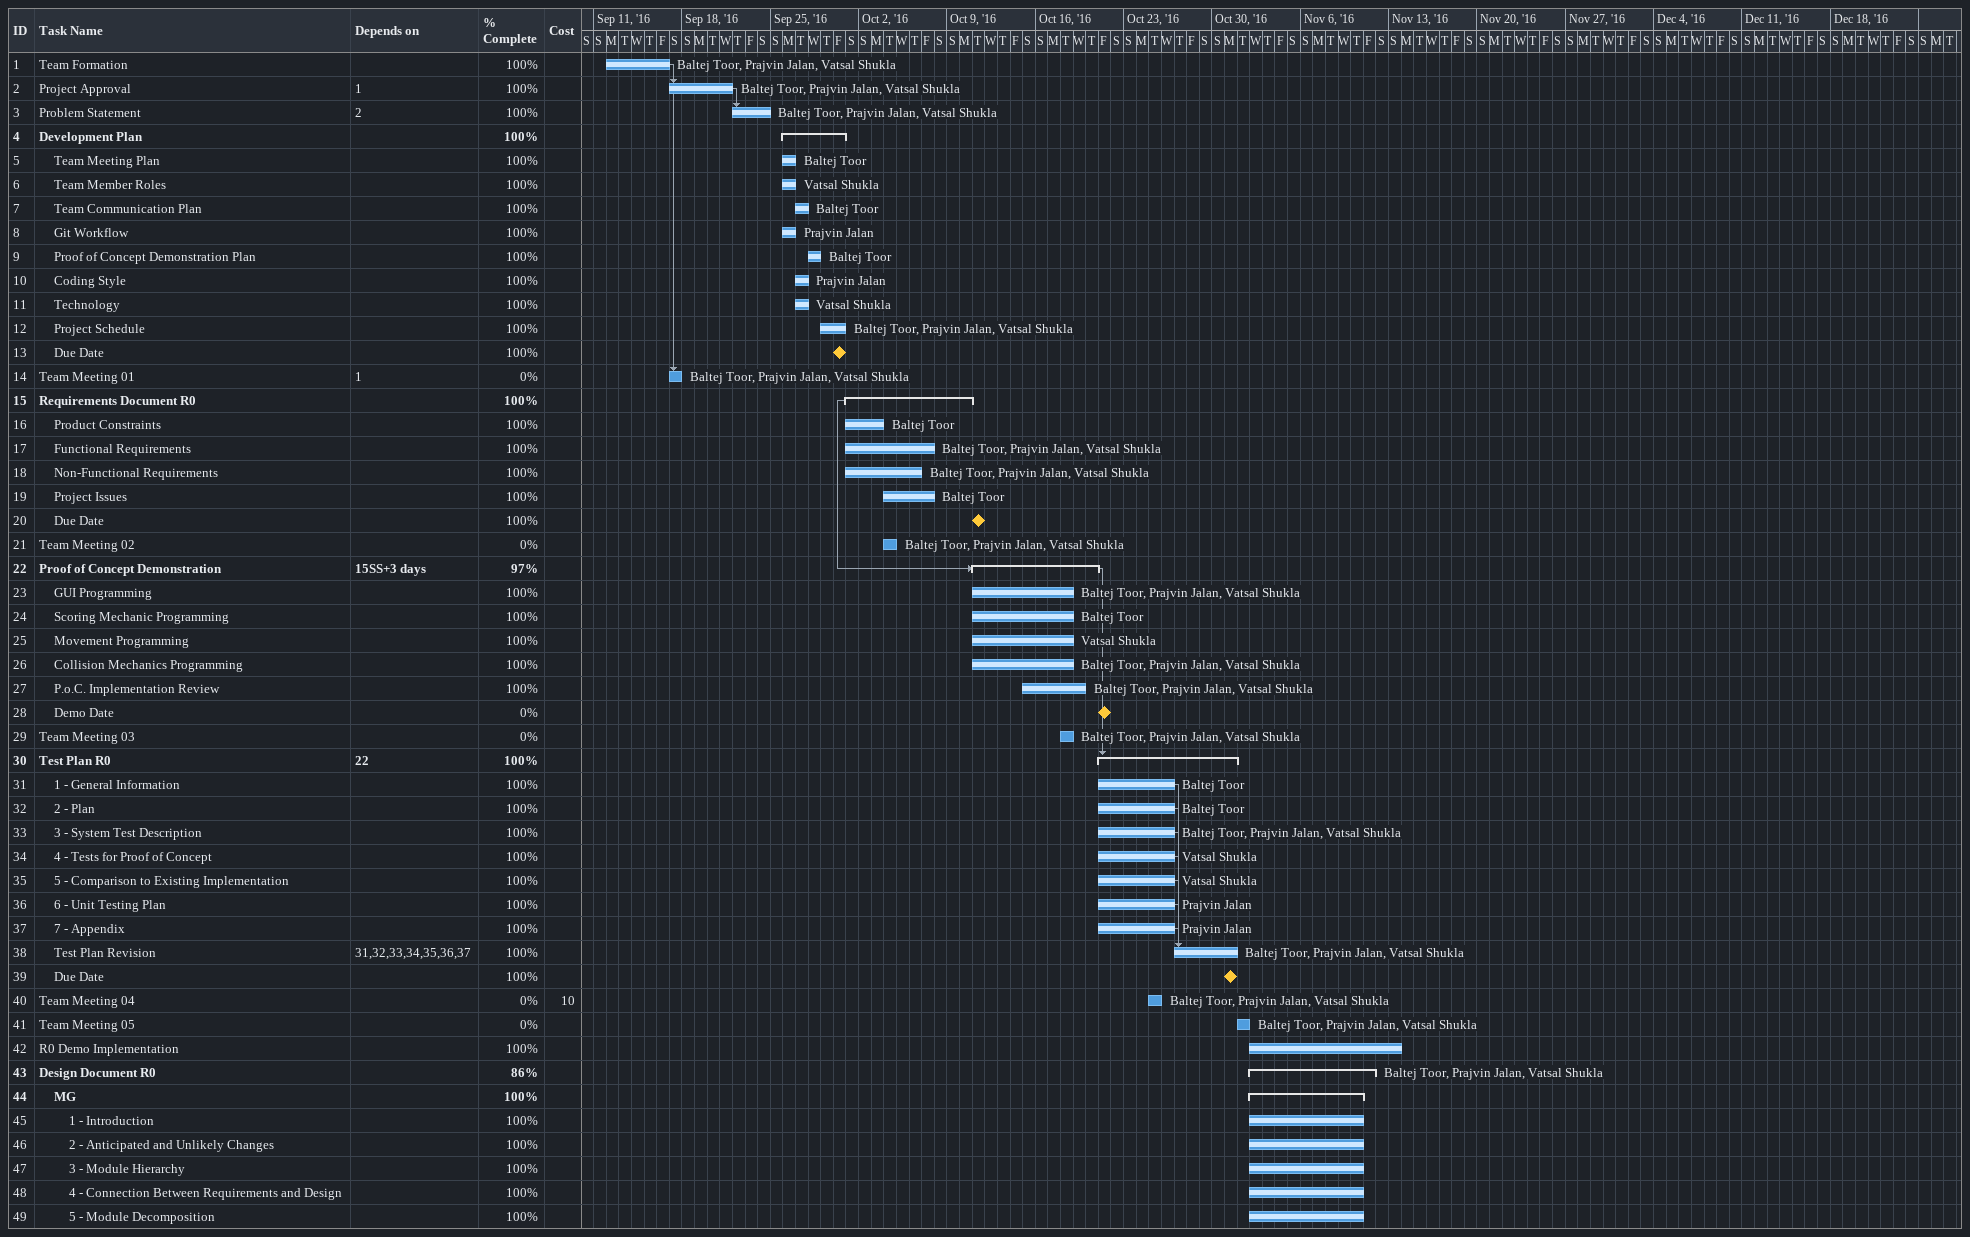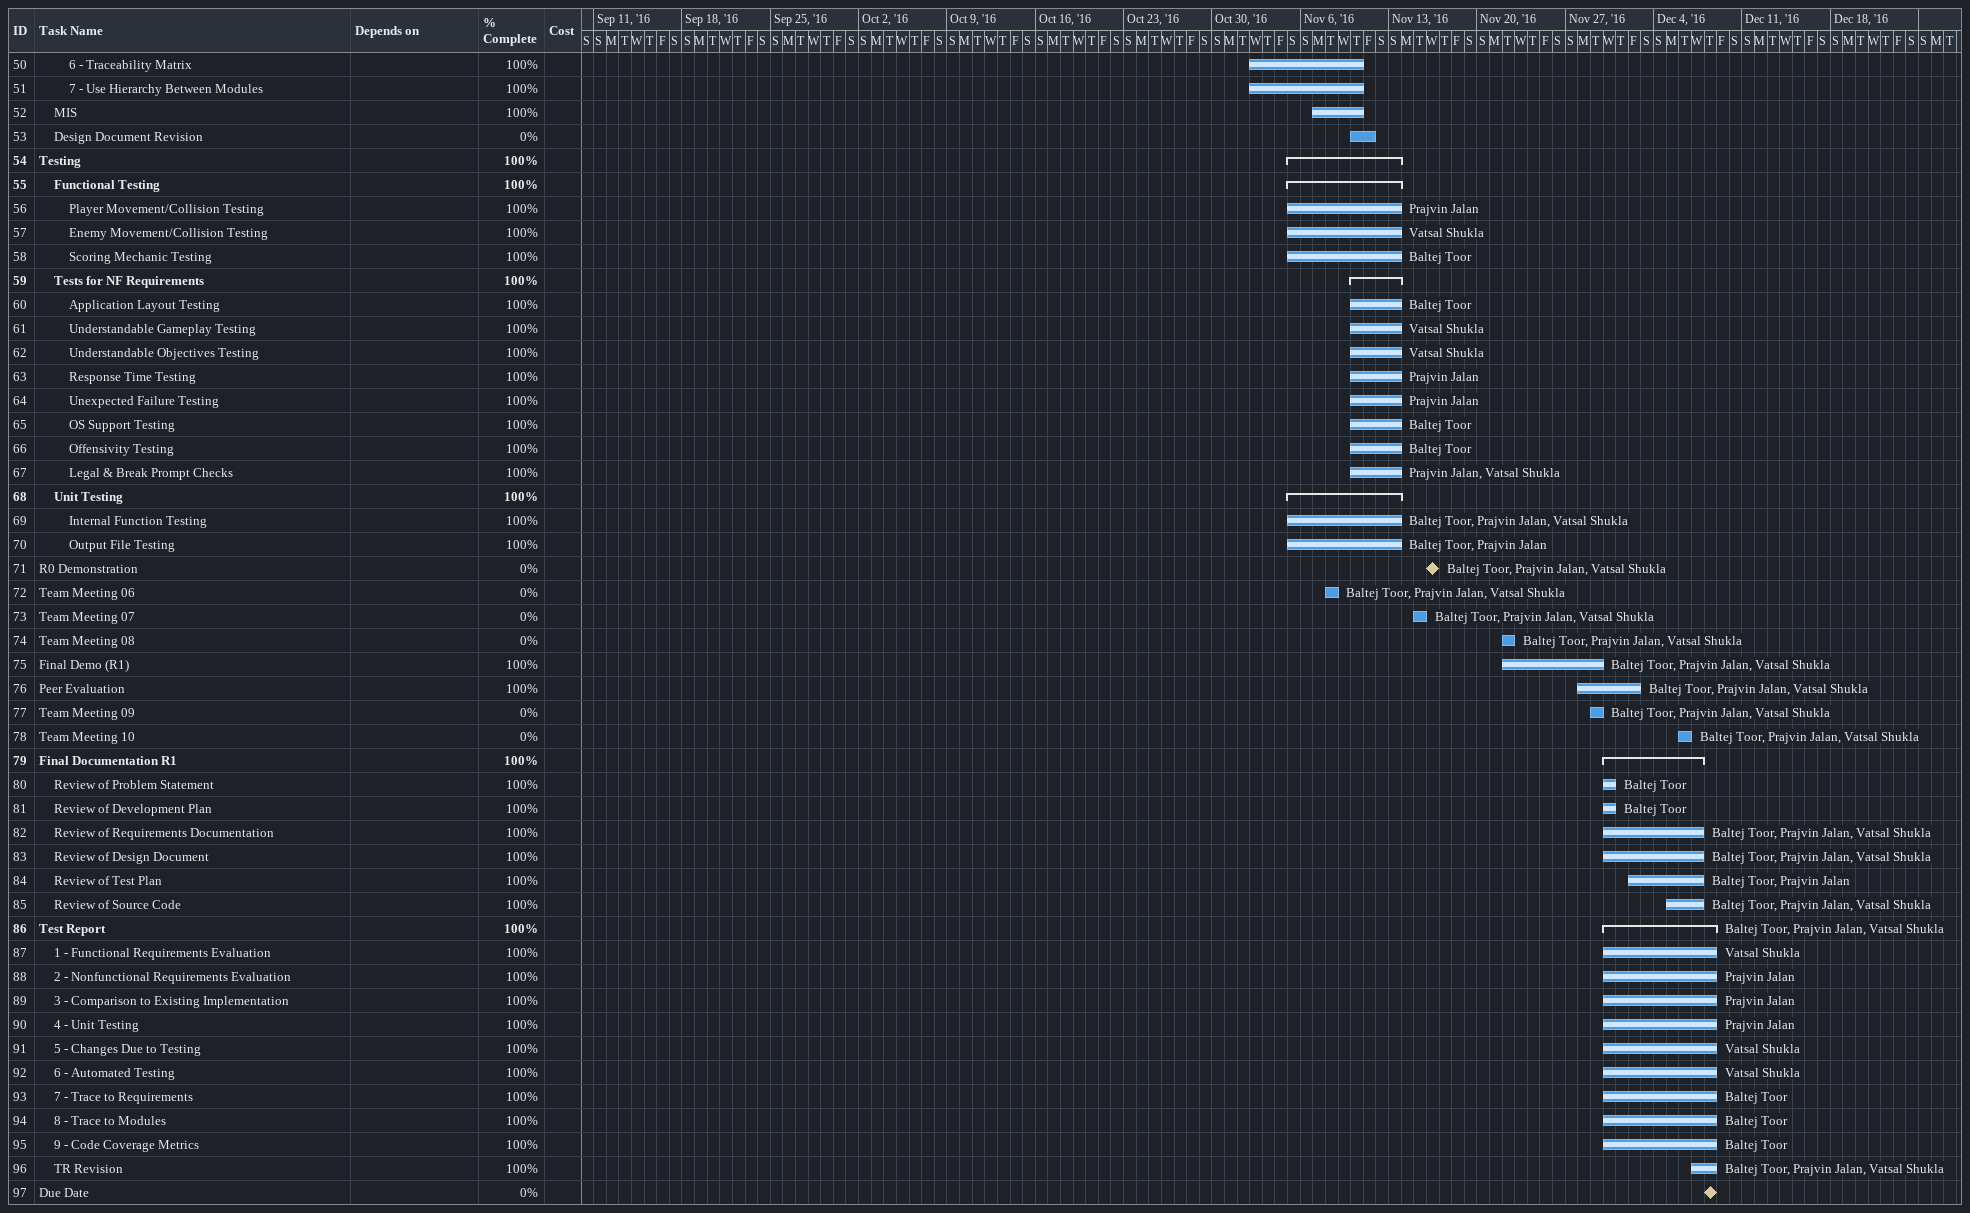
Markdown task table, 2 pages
| ID | Level | Task | Start | Finish | Predecessors | Resources | % complete | Cost |
|---|---|---|---|---|---|---|---|---|
| 1 | 1 | Team Formation | 2016-09-12 | 2016-09-16 |  | Baltej Toor, Prajvin Jalan, Vatsal Shukla | 100 |  |
| 2 | 1 | Project Approval | 2016-09-17 | 2016-09-21 | 1 | Baltej Toor, Prajvin Jalan, Vatsal Shukla | 100 |  |
| 3 | 1 | Problem Statement | 2016-09-22 | 2016-09-24 | 2 | Baltej Toor, Prajvin Jalan, Vatsal Shukla | 100 |  |
| 4 | 1 | **Development Plan** | 2016-09-26 | 2016-09-30 |  |  | 100 |  |
| 5 | 2 | Team Meeting Plan | 2016-09-26 | 2016-09-26 |  | Baltej Toor | 100 |  |
| 6 | 2 | Team Member Roles | 2016-09-26 | 2016-09-26 |  | Vatsal Shukla | 100 |  |
| 7 | 2 | Team Communication Plan | 2016-09-27 | 2016-09-27 |  | Baltej Toor | 100 |  |
| 8 | 2 | Git Workflow | 2016-09-26 | 2016-09-26 |  | Prajvin Jalan | 100 |  |
| 9 | 2 | Proof of Concept Demonstration Plan | 2016-09-28 | 2016-09-28 |  | Baltej Toor | 100 |  |
| 10 | 2 | Coding Style | 2016-09-27 | 2016-09-27 |  | Prajvin Jalan | 100 |  |
| 11 | 2 | Technology | 2016-09-27 | 2016-09-27 |  | Vatsal Shukla | 100 |  |
| 12 | 2 | Project Schedule | 2016-09-29 | 2016-09-30 |  | Baltej Toor, Prajvin Jalan, Vatsal Shukla | 100 |  |
| 13 | 2 | Due Date (milestone) | 2016-09-30 | 2016-09-30 |  |  | 100 |  |
| 14 | 1 | Team Meeting 01 | 2016-09-17 | 2016-09-17 | 1 | Baltej Toor, Prajvin Jalan, Vatsal Shukla | 0 |  |
| 15 | 1 | **Requirements Document R0** | 2016-10-01 | 2016-10-10 |  |  | 100 |  |
| 16 | 2 | Product Constraints | 2016-10-01 | 2016-10-03 |  | Baltej Toor | 100 |  |
| 17 | 2 | Functional Requirements | 2016-10-01 | 2016-10-07 |  | Baltej Toor, Prajvin Jalan, Vatsal Shukla | 100 |  |
| 18 | 2 | Non-Functional Requirements | 2016-10-01 | 2016-10-06 |  | Baltej Toor, Prajvin Jalan, Vatsal Shukla | 100 |  |
| 19 | 2 | Project Issues | 2016-10-04 | 2016-10-07 |  | Baltej Toor | 100 |  |
| 20 | 2 | Due Date (milestone) | 2016-10-11 | 2016-10-11 |  |  | 100 |  |
| 21 | 1 | Team Meeting 02 | 2016-10-04 | 2016-10-04 |  | Baltej Toor, Prajvin Jalan, Vatsal Shukla | 0 |  |
| 22 | 1 | **Proof of Concept Demonstration** | 2016-10-11 | 2016-10-20 | 15SS+3d |  | 97 |  |
| 23 | 2 | GUI Programming | 2016-10-11 | 2016-10-18 |  | Baltej Toor, Prajvin Jalan, Vatsal Shukla | 100 |  |
| 24 | 2 | Scoring Mechanic Programming | 2016-10-11 | 2016-10-18 |  | Baltej Toor | 100 |  |
| 25 | 2 | Movement Programming | 2016-10-11 | 2016-10-18 |  | Vatsal Shukla | 100 |  |
| 26 | 2 | Collision Mechanics Programming | 2016-10-11 | 2016-10-18 |  | Baltej Toor, Prajvin Jalan, Vatsal Shukla | 100 |  |
| 27 | 2 | P.o.C. Implementation Review | 2016-10-15 | 2016-10-19 |  | Baltej Toor, Prajvin Jalan, Vatsal Shukla | 100 |  |
| 28 | 2 | Demo Date (milestone) | 2016-10-21 | 2016-10-21 |  |  | 0 |  |
| 29 | 1 | Team Meeting 03 | 2016-10-18 | 2016-10-18 |  | Baltej Toor, Prajvin Jalan, Vatsal Shukla | 0 |  |
| 30 | 1 | **Test Plan R0** | 2016-10-21 | 2016-10-31 | 22 |  | 100 |  |
| 31 | 2 | 1 - General Information | 2016-10-21 | 2016-10-26 |  | Baltej Toor | 100 |  |
| 32 | 2 | 2 - Plan | 2016-10-21 | 2016-10-26 |  | Baltej Toor | 100 |  |
| 33 | 2 | 3 - System Test Description | 2016-10-21 | 2016-10-26 |  | Baltej Toor, Prajvin Jalan, Vatsal Shukla | 100 |  |
| 34 | 2 | 4 - Tests for Proof of Concept | 2016-10-21 | 2016-10-26 |  | Vatsal Shukla | 100 |  |
| 35 | 2 | 5 - Comparison to Existing Implementation | 2016-10-21 | 2016-10-26 |  | Vatsal Shukla | 100 |  |
| 36 | 2 | 6 - Unit Testing Plan | 2016-10-21 | 2016-10-26 |  | Prajvin Jalan | 100 |  |
| 37 | 2 | 7 - Appendix | 2016-10-21 | 2016-10-26 |  | Prajvin Jalan | 100 |  |
| 38 | 2 | Test Plan Revision | 2016-10-27 | 2016-10-31 | 31, 32, 33, 34, 35, 36, 37 | Baltej Toor, Prajvin Jalan, Vatsal Shukla | 100 |  |
| 39 | 2 | Due Date (milestone) | 2016-10-31 | 2016-10-31 |  |  | 100 |  |
| 40 | 1 | Team Meeting 04 | 2016-10-25 | 2016-10-25 |  | Baltej Toor, Prajvin Jalan, Vatsal Shukla | 0 | 10 |
| 41 | 1 | Team Meeting 05 | 2016-11-01 | 2016-11-01 |  | Baltej Toor, Prajvin Jalan, Vatsal Shukla | 0 |  |
| 42 | 1 | R0 Demo Implementation | 2016-11-02 | 2016-11-13 |  |  | 100 |  |
| 43 | 1 | **Design Document R0** | 2016-11-02 | 2016-11-11 |  | Baltej Toor, Prajvin Jalan, Vatsal Shukla | 86 |  |
| 44 | 2 | **MG** | 2016-11-02 | 2016-11-10 |  |  | 100 |  |
| 45 | 3 | 1 - Introduction | 2016-11-02 | 2016-11-10 |  |  | 100 |  |
| 46 | 3 | 2 - Anticipated and Unlikely Changes | 2016-11-02 | 2016-11-10 |  |  | 100 |  |
| 47 | 3 | 3 - Module Hierarchy | 2016-11-02 | 2016-11-10 |  |  | 100 |  |
| 48 | 3 | 4 - Connection Between Requirements and Design | 2016-11-02 | 2016-11-10 |  |  | 100 |  |
| 49 | 3 | 5 - Module Decomposition | 2016-11-02 | 2016-11-10 |  |  | 100 |  |
| 50 | 3 | 6 - Traceability Matrix | 2016-11-02 | 2016-11-10 |  |  | 100 |  |
| 51 | 3 | 7 - Use Hierarchy Between Modules | 2016-11-02 | 2016-11-10 |  |  | 100 |  |
| 52 | 2 | MIS | 2016-11-07 | 2016-11-10 |  |  | 100 |  |
| 53 | 2 | Design Document Revision | 2016-11-10 | 2016-11-11 |  |  | 0 |  |
| 54 | 1 | **Testing** | 2016-11-05 | 2016-11-13 |  |  | 100 |  |
| 55 | 2 | **Functional Testing** | 2016-11-05 | 2016-11-13 |  |  | 100 |  |
| 56 | 3 | Player Movement/Collision Testing | 2016-11-05 | 2016-11-13 |  | Prajvin Jalan | 100 |  |
| 57 | 3 | Enemy Movement/Collision Testing | 2016-11-05 | 2016-11-13 |  | Vatsal Shukla | 100 |  |
| 58 | 3 | Scoring Mechanic Testing | 2016-11-05 | 2016-11-13 |  | Baltej Toor | 100 |  |
| 59 | 2 | **Tests for NF Requirements** | 2016-11-10 | 2016-11-13 |  |  | 100 |  |
| 60 | 3 | Application Layout Testing | 2016-11-10 | 2016-11-13 |  | Baltej Toor | 100 |  |
| 61 | 3 | Understandable Gameplay Testing | 2016-11-10 | 2016-11-13 |  | Vatsal Shukla | 100 |  |
| 62 | 3 | Understandable Objectives Testing | 2016-11-10 | 2016-11-13 |  | Vatsal Shukla | 100 |  |
| 63 | 3 | Response Time Testing | 2016-11-10 | 2016-11-13 |  | Prajvin Jalan | 100 |  |
| 64 | 3 | Unexpected Failure Testing | 2016-11-10 | 2016-11-13 |  | Prajvin Jalan | 100 |  |
| 65 | 3 | OS Support Testing | 2016-11-10 | 2016-11-13 |  | Baltej Toor | 100 |  |
| 66 | 3 | Offensivity Testing | 2016-11-10 | 2016-11-13 |  | Baltej Toor | 100 |  |
| 67 | 3 | Legal & Break Prompt Checks | 2016-11-10 | 2016-11-13 |  | Prajvin Jalan, Vatsal Shukla | 100 |  |
| 68 | 2 | **Unit Testing** | 2016-11-05 | 2016-11-13 |  |  | 100 |  |
| 69 | 3 | Internal Function Testing | 2016-11-05 | 2016-11-13 |  | Baltej Toor, Prajvin Jalan, Vatsal Shukla | 100 |  |
| 70 | 3 | Output File Testing | 2016-11-05 | 2016-11-13 |  | Baltej Toor, Prajvin Jalan | 100 |  |
| 71 | 1 | R0 Demonstration (milestone) | 2016-11-16 | 2016-11-16 |  | Baltej Toor, Prajvin Jalan, Vatsal Shukla | 0 |  |
| 72 | 1 | Team Meeting 06 | 2016-11-08 | 2016-11-08 |  | Baltej Toor, Prajvin Jalan, Vatsal Shukla | 0 |  |
| 73 | 1 | Team Meeting 07 | 2016-11-15 | 2016-11-15 |  | Baltej Toor, Prajvin Jalan, Vatsal Shukla | 0 |  |
| 74 | 1 | Team Meeting 08 | 2016-11-22 | 2016-11-22 |  | Baltej Toor, Prajvin Jalan, Vatsal Shukla | 0 |  |
| 75 | 1 | Final Demo (R1) | 2016-11-22 | 2016-11-29 |  | Baltej Toor, Prajvin Jalan, Vatsal Shukla | 100 |  |
| 76 | 1 | Peer Evaluation | 2016-11-28 | 2016-12-02 |  | Baltej Toor, Prajvin Jalan, Vatsal Shukla | 100 |  |
| 77 | 1 | Team Meeting 09 | 2016-11-29 | 2016-11-29 |  | Baltej Toor, Prajvin Jalan, Vatsal Shukla | 0 |  |
| 78 | 1 | Team Meeting 10 | 2016-12-06 | 2016-12-06 |  | Baltej Toor, Prajvin Jalan, Vatsal Shukla | 0 |  |
| 79 | 1 | **Final Documentation R1** | 2016-11-30 | 2016-12-07 |  |  | 100 |  |
| 80 | 2 | Review of Problem Statement | 2016-11-30 | 2016-11-30 |  | Baltej Toor | 100 |  |
| 81 | 2 | Review of Development Plan | 2016-11-30 | 2016-11-30 |  | Baltej Toor | 100 |  |
| 82 | 2 | Review of Requirements Documentation | 2016-11-30 | 2016-12-07 |  | Baltej Toor, Prajvin Jalan, Vatsal Shukla | 100 |  |
| 83 | 2 | Review of Design Document | 2016-11-30 | 2016-12-07 |  | Baltej Toor, Prajvin Jalan, Vatsal Shukla | 100 |  |
| 84 | 2 | Review of Test Plan | 2016-12-02 | 2016-12-07 |  | Baltej Toor, Prajvin Jalan | 100 |  |
| 85 | 2 | Review of Source Code | 2016-12-05 | 2016-12-07 |  | Baltej Toor, Prajvin Jalan, Vatsal Shukla | 100 |  |
| 86 | 1 | **Test Report** | 2016-11-30 | 2016-12-08 |  | Baltej Toor, Prajvin Jalan, Vatsal Shukla | 100 |  |
| 87 | 2 | 1 - Functional Requirements Evaluation | 2016-11-30 | 2016-12-08 |  | Vatsal Shukla | 100 |  |
| 88 | 2 | 2 - Nonfunctional Requirements Evaluation | 2016-11-30 | 2016-12-08 |  | Prajvin Jalan | 100 |  |
| 89 | 2 | 3 - Comparison to Existing Implementation | 2016-11-30 | 2016-12-08 |  | Prajvin Jalan | 100 |  |
| 90 | 2 | 4 - Unit Testing | 2016-11-30 | 2016-12-08 |  | Prajvin Jalan | 100 |  |
| 91 | 2 | 5 - Changes Due to Testing | 2016-11-30 | 2016-12-08 |  | Vatsal Shukla | 100 |  |
| 92 | 2 | 6 - Automated Testing | 2016-11-30 | 2016-12-08 |  | Vatsal Shukla | 100 |  |
| 93 | 2 | 7 - Trace to Requirements | 2016-11-30 | 2016-12-08 |  | Baltej Toor | 100 |  |
| 94 | 2 | 8 - Trace to Modules | 2016-11-30 | 2016-12-08 |  | Baltej Toor | 100 |  |
| 95 | 2 | 9 - Code Coverage Metrics | 2016-11-30 | 2016-12-08 |  | Baltej Toor | 100 |  |
| 96 | 2 | TR Revision | 2016-12-07 | 2016-12-08 |  | Baltej Toor, Prajvin Jalan, Vatsal Shukla | 100 |  |
| 97 | 1 | Due Date (milestone) | 2016-12-08 | 2016-12-08 |  |  | 0 |  |
